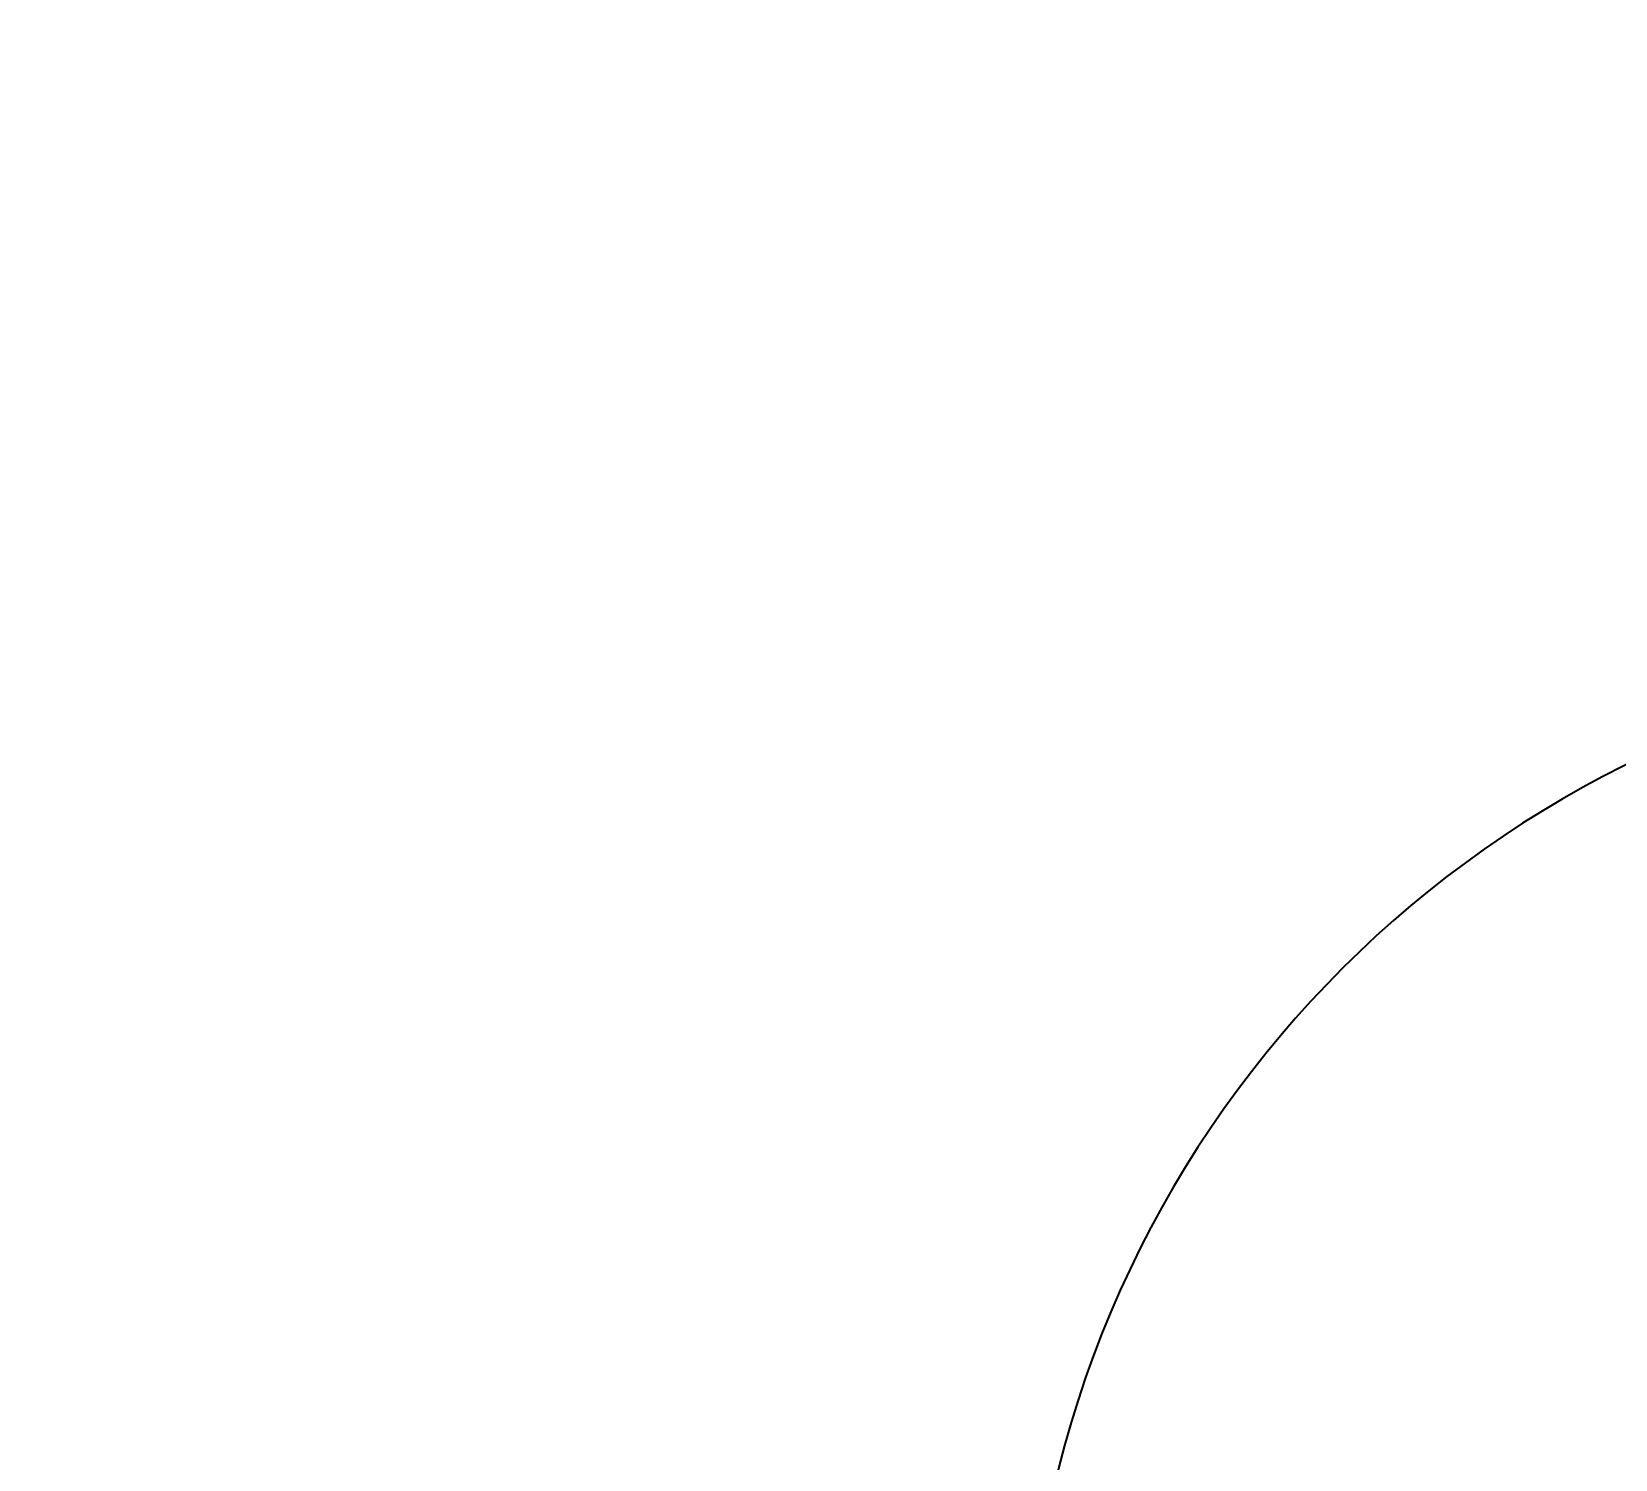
# Model space of a CAD drawing. Header units: millimetres. Extents: x 5828 to 6704, y 123 to 421.
# Drawn here: x 6532.65 to 6553.12, y 217.86 to 236.32 of the extents above; entities that cross this region are included whole.
import ezdxf

# ---------------------------------------------------------------- set-up
doc = ezdxf.new("R2010")
doc.units = ezdxf.units.MM
doc.layers.add('尺寸标注', color=7, linetype='Continuous')
doc.layers.add('运动范围', color=7, linetype='Continuous')
doc.styles.add('微软雅黑', font='msyh.ttc', dxfattribs={"height": 1.5})
doc.dimstyles.new('尺寸标注_1_20比例', dxfattribs={"dimtxt": 1.5, "dimasz": 1.25, "dimexe": 0.5, "dimexo": 0.4, "dimgap": 0.5, "dimtad": 1, "dimdec": 1, "dimlfac": 20, "dimdsep": 46, "dimtxsty": '微软雅黑', "dimcen": 0.09, "dimadec": 0, "dimazin": 0, "dimtp": 0.01, "dimtm": 0.01, "dimtfac": 1, "dimtdec": 1, "dimtofl": 0, "dimtmove": 0, "dimatfit": 3, "dimfxl": 1, "dimtolj": 1, "dimarcsym": 0})

# ---------------------------------------------------------------- blocks, each defined once
blk = doc.blocks.new('*D1145')
at = {"layer": 'Defpoints', "color": 0}
for p in [(6564.978, 227.15), (6618.6, 224.772), (6488.251, 214.342), (6559.453, 214.342), (6635.724, 214.342)]:
    blk.add_point(p, dxfattribs=at)
at = {"layer": '尺寸标注', "color": 0, "lineweight": -2}
blk.add_arc((6559.453, 214.342), 13.948, 15.1364, 174.8636, dxfattribs=at)
at = {"layer": '尺寸标注', "color": 0}
for points in [[(6572.714, 217.939), (6573.121, 218.03), (6573.189, 216.764)], [(6545.352, 215.6), (6545.769, 215.582), (6545.505, 214.342)]]:
    blk.add_solid(points, dxfattribs=at)
at = {"layer": '尺寸标注', "color": 0, "insert": (6557.258, 229.403), "char_height": 1.5, "attachment_point": 5, "rotation": 8.2904, "style": '微软雅黑'}
blk.add_mtext('\\A1;{\\fAlibaba PuHuiTi 3.0 55 Regular|b0|i0|c134|p18;-\\A1;170%%d}', dxfattribs=at)

msp = doc.modelspace()

# ---------------------------------------------------------------- linework, layer by layer
at = {"layer": '运动范围'}
msp.add_arc((6559.4529, 214.3423), 60.06, 10, 350, dxfattribs=at)

# ---------------------------------------------------------------- dimensions: what is measured, and where the dimension line sits
at = {"layer": '尺寸标注'}
dim = msp.add_angular_dim_2l(base=(6564.9775, 227.1499), line1=((6635.7237, 214.3423), (6488.2514, 214.3423)), line2=((6559.4529, 214.3423), (6618.6004, 224.7716)), text='\\A1;{\\fAlibaba PuHuiTi 3.0 55 Regular|b0|i0|c134|p18;-<>}', dimstyle='尺寸标注_1_20比例', dxfattribs=at)
dim.commit()
dim.dimension.update_dxf_attribs({"geometry": '*D1145', "text_midpoint": (6557.4417, 228.1449), "dimtype": 162})

doc.saveas('drawing.dxf')
